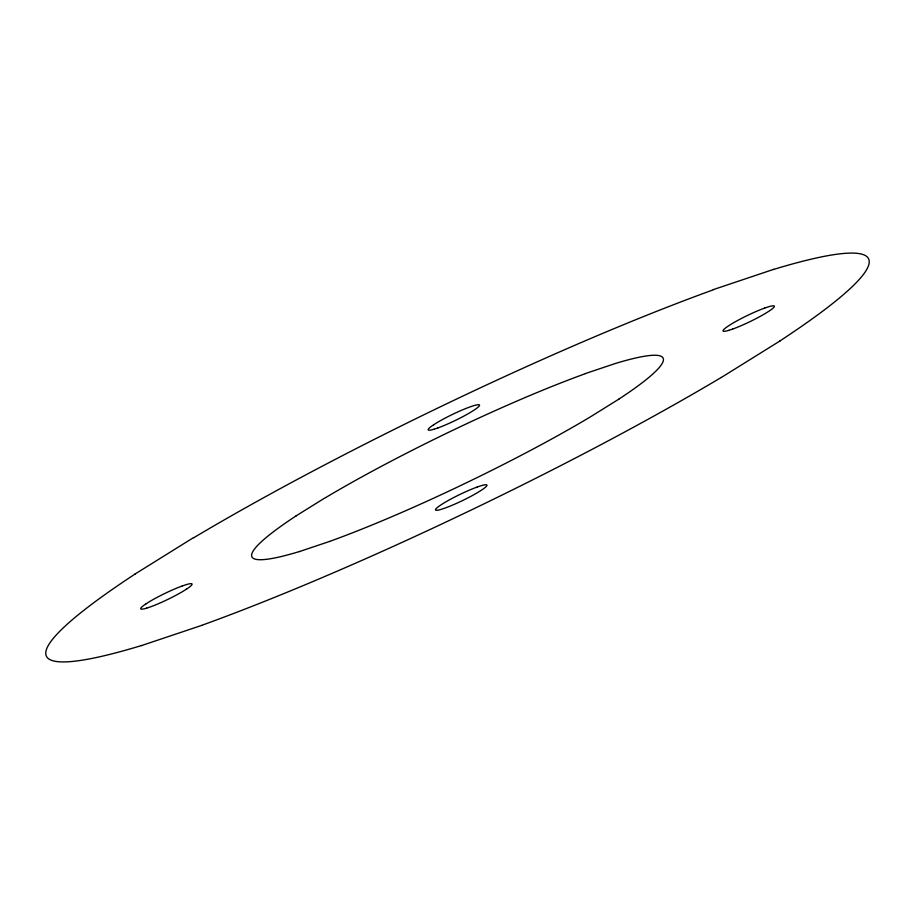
<?xml version="1.0" encoding="UTF-8"?>
<svg xmlns="http://www.w3.org/2000/svg" width="915" height="915" viewBox="0 0 915 915"><rect width="100%" height="100%" fill="white"/><g stroke="black" fill="none" stroke-linecap="round" stroke-linejoin="round"><path stroke-width="1.37" d="M134.78 574.197L193.557 537.608M146.171 603.728L149.843 601.441A28.491 3.328 -25.8 0 1 182.359 585.932M433.63 424.777L437.301 422.49A28.502 3.328 -25.8 0 1 469.818 406.981L473.558 405.722A28.502 3.328 -25.8 0 1 473.959 410.195L470.299 412.482A28.502 3.328 -25.8 0 1 437.85 427.957M296.14 515.843L325.523 497.554M186.511 589.134L182.828 591.422A28.491 3.328 -25.8 0 1 150.392 606.897L146.583 608.189M618.86 399.157L589.466 417.446A227.949 26.592 -25.8 0 1 329.663 541.406M780.221 340.815L721.432 377.403M713.323 289.598L773.61 269.376M764.654 308.081L768.428 306.811A28.502 3.328 -25.8 0 1 768.829 311.283L765.169 313.571A28.502 3.328 -25.8 0 1 732.721 329.045M585.406 373.549L615.555 363.438A227.949 26.592 -25.8 0 1 618.757 399.192M437.816 427.98L434.042 429.249M732.675 329.068L728.912 330.326M182.325 585.943L186.088 584.674A28.491 3.328 -25.8 0 1 186.5 589.146M477.195 487.032L480.958 485.762A28.491 3.328 -25.8 0 1 481.37 490.234L477.699 492.51A28.491 3.328 -25.8 0 1 445.262 507.985L441.453 509.278A28.491 3.328 -25.8 0 1 441.122 504.771L444.713 502.529A28.491 3.328 -25.8 0 1 477.23 487.02M329.583 541.451L299.434 551.562M201.677 625.402L141.39 645.624M721.283 377.449A455.887 53.184 -25.8 0 1 201.838 625.3M193.74 537.723A455.887 53.184 -25.8 0 1 713.185 289.861M773.427 269.479A455.887 53.184 -25.8 0 1 780.026 340.872M141.573 645.521A455.887 53.184 -25.8 0 1 134.963 574.128M325.614 497.611A227.949 26.592 -25.8 0 1 585.337 373.686M299.525 551.516A227.938 26.592 -25.8 0 1 296.231 515.808M146.675 608.143A28.491 3.328 -25.8 0 1 146.251 603.683M434.122 429.204A28.502 3.328 -25.8 0 1 433.71 424.743M728.992 330.292A28.502 3.328 -25.8 0 1 728.58 325.832L732.172 323.578A28.502 3.328 -25.8 0 1 764.677 308.069"/></g></svg>
